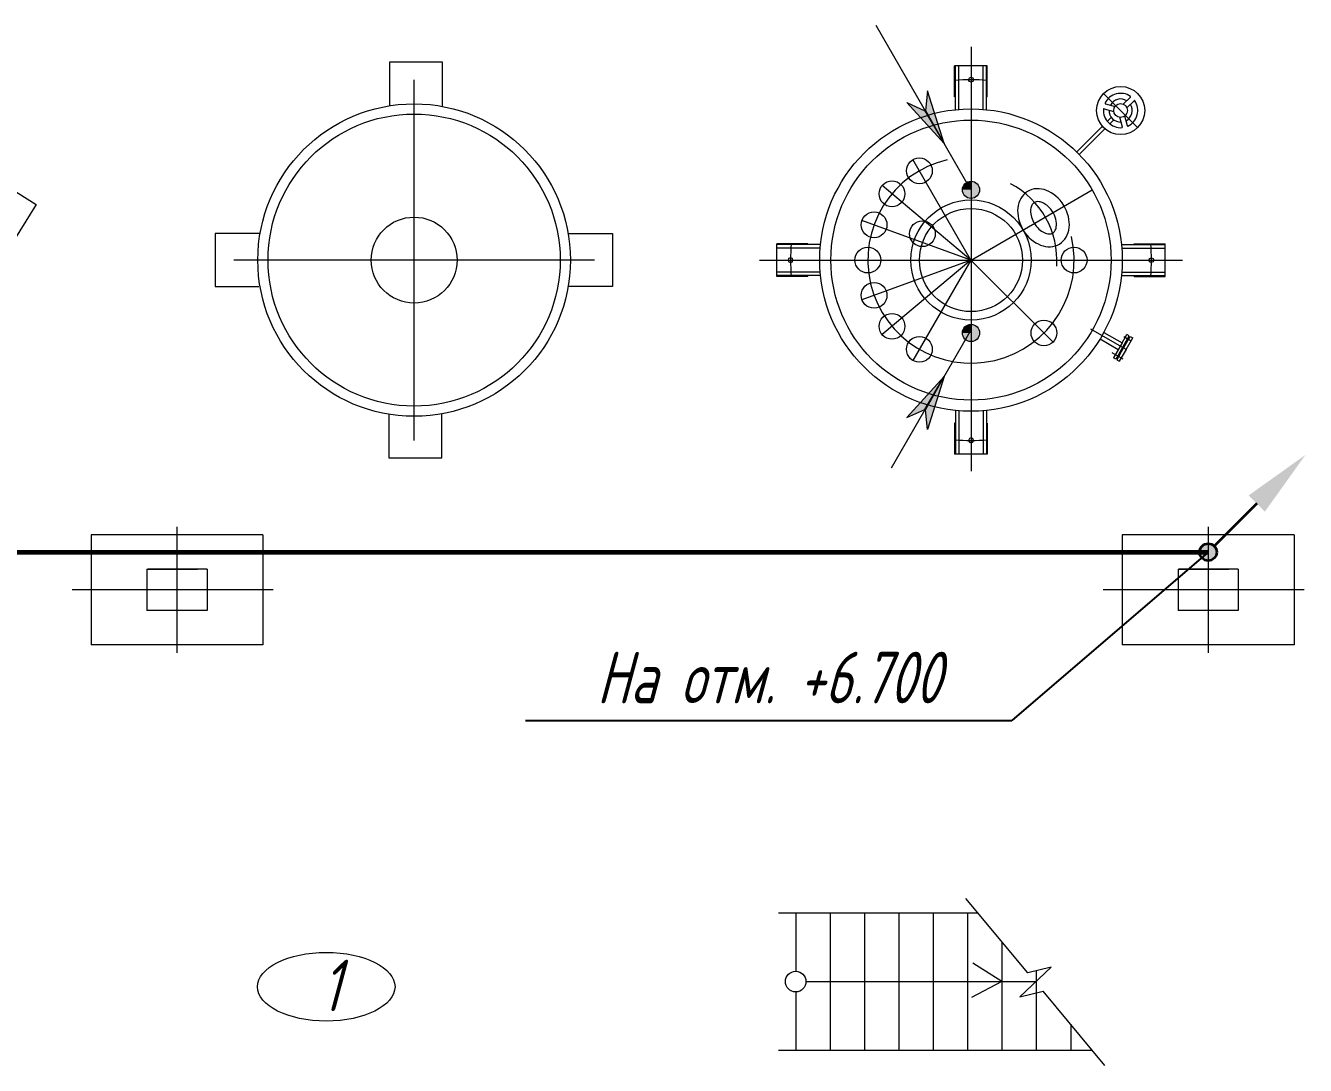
# Model space of a CAD drawing. Header units: millimetres. Extents: x 1337 to 8186, y 1899 to 5236.
# Drawn here: x 3150.8 to 3225.3, y 2574.1 to 2634.6 of the extents above; entities that cross this region are included whole.
import ezdxf

# ---------------------------------------------------------------- set-up
doc = ezdxf.new("R2010")
doc.units = ezdxf.units.MM
for name, color, linetype, lineweight in [('Линия связи (Вновь)', 3, 'Continuous', 60), ('Строительный', 251, 'Continuous', 13), ('Текст', 2, 'Continuous', 25), ('Элемент эл. схем', 7, 'Continuous', 35)]:
    doc.layers.add(name, color=color, linetype=linetype, lineweight=lineweight)
doc.styles.add('Simplex', font='simplex.shx', dxfattribs={"width": 0.7, "oblique": 15})

# ---------------------------------------------------------------- blocks, each defined once
blk = doc.blocks.new('A$C0AA457AC')
at = {"layer": 'Строительный', "ltscale": 100}
h = blk.add_hatch(color=256, dxfattribs=at)
h.paths.add_polyline_path([(334.716, 323.352), (334.83, 324.503), (335.809, 321.424)])
h.paths.add_polyline_path([(335.809, 321.424), (333.633, 323.812), (334.686, 323.334)])
for points in [[(337.863, 318.732, 0.414214), (337.363, 319.232), (337.363, 318.732), (336.863, 318.732, 1)], [(337.363, 319.232, 0.414214), (336.863, 318.732), (337.363, 318.732)], [(337.863, 310.399, 0.414214), (337.363, 310.899), (337.363, 310.399), (336.863, 310.399, 1)], [(337.363, 310.899, 0.414214), (336.863, 310.399), (337.363, 310.399)]]:
    blk.add_hatch(color=256, dxfattribs=at).paths.add_polyline_path(points)
h = blk.add_hatch(color=256, dxfattribs=at)
h.paths.add_polyline_path([(334.716, 305.934), (334.83, 304.783), (335.809, 307.862)])
h.paths.add_polyline_path([(335.809, 307.862), (333.633, 305.474), (334.686, 305.951)])
for p, q in [((337.363, 318.732), (331.844, 328.292)), ((337.364, 327.052), (337.364, 302.354)), ((268.607, 326.856), (282.977, 317.876)), ((306.608, 326.164), (303.52, 326.164)), ((303.52, 326.164), (303.52, 323.622)), ((306.608, 323.587), (306.608, 326.164)), ((336.413, 324.143), (336.413, 325.943)), ((338.313, 325.943), (336.413, 325.943)), ((336.463, 323.397), (336.463, 325.943)), ((336.663, 323.397), (336.663, 325.943)), ((338.063, 323.397), (338.063, 325.943)), ((338.263, 323.397), (338.263, 325.943)), ((338.313, 324.143), (338.313, 325.943)), ((304.963, 304.143), (304.963, 325.143)), ((304.963, 304.143), (304.963, 325.143)), ((334.83, 324.503), (334.716, 323.352)), ((334.83, 324.503), (334.716, 323.352)), ((335.809, 321.424), (334.83, 324.503)), ((336.463, 324.143), (336.413, 324.143)), ((338.313, 324.143), (338.263, 324.143)), ((347.059, 322.359), (345.079, 324.339)), ((346.641, 324.133), (346.225, 323.717)), ((333.633, 323.812), (334.686, 323.334)), ((333.633, 323.812), (334.686, 323.334)), ((335.809, 321.424), (333.633, 323.812)), ((334.686, 323.334), (335.809, 321.424)), ((334.716, 323.352), (335.809, 321.424)), ((345.104, 323.452), (345.672, 323.3)), ((345.182, 323.742), (345.75, 323.59)), ((346.854, 323.921), (346.437, 323.505)), ((345.528, 322.948), (345.295, 322.716)), ((345.669, 322.807), (345.436, 322.574)), ((346.173, 322.383), (346.02, 322.952)), ((346.462, 322.461), (346.31, 323.029)), ((345.011, 322.432), (343.515, 320.936)), ((345.153, 322.291), (343.656, 320.794)), ((337.363, 314.643), (333.988, 320.489)), ((337.363, 314.643), (332.193, 318.982)), ((337.364, 314.643), (344.413, 318.733)), ((282.977, 317.876), (274.197, 303.813)), ((337.363, 314.643), (331.021, 316.952)), ((295.958, 316.187), (293.381, 316.187)), ((293.381, 316.187), (293.381, 313.099)), ((313.922, 316.187), (316.498, 316.187)), ((316.498, 316.187), (316.498, 313.099)), ((327.863, 315.593), (326.063, 315.593)), ((326.063, 313.693), (326.063, 315.593)), ((328.61, 315.543), (326.063, 315.543)), ((328.61, 315.343), (326.063, 315.343)), ((327.863, 315.543), (327.863, 315.593)), ((346.117, 315.543), (348.663, 315.543)), ((346.117, 315.343), (348.663, 315.343)), ((346.863, 315.593), (348.663, 315.593)), ((346.863, 315.543), (346.863, 315.593)), ((348.663, 313.693), (348.663, 315.593)), ((315.463, 314.643), (294.463, 314.643)), ((325.063, 314.643), (349.663, 314.643)), ((337.363, 314.643), (331.021, 312.334)), ((337.363, 314.643), (332.193, 310.304)), ((337.363, 314.643), (333.988, 308.797)), ((337.363, 314.643), (342.136, 309.87)), ((328.61, 313.943), (326.063, 313.943)), ((328.61, 313.743), (326.063, 313.743)), ((327.863, 313.693), (326.063, 313.693)), ((327.863, 313.693), (327.863, 313.743)), ((346.117, 313.943), (348.663, 313.943)), ((346.117, 313.743), (348.663, 313.743)), ((346.863, 313.693), (346.863, 313.743)), ((346.863, 313.693), (348.663, 313.693)), ((293.381, 313.099), (295.923, 313.099)), ((316.498, 313.099), (313.956, 313.099)), ((337.363, 310.554), (332.725, 302.521)), ((346.383, 309.436), (344.33, 310.621)), ((344.874, 310.057), (345.934, 309.444)), ((345.091, 310.432), (346.151, 309.82)), ((346.151, 309.82), (345.653, 308.958)), ((345.939, 309.128), (346.573, 310.225)), ((346.014, 309.203), (346.437, 309.936)), ((346.049, 309.183), (346.631, 310.191)), ((346.151, 309.82), (346.432, 310.306)), ((346.685, 309.926), (346.258, 310.172)), ((346.383, 309.436), (346.772, 310.11)), ((346.4, 309.872), (346.435, 309.851)), ((346.427, 309.973), (346.437, 309.936)), ((346.573, 310.225), (346.432, 310.306)), ((346.631, 310.191), (346.772, 310.11)), ((346.209, 308.871), (345.581, 309.234)), ((345.936, 309.123), (345.794, 308.876)), ((346.049, 309.183), (345.853, 308.843)), ((345.939, 309.128), (345.936, 309.123)), ((345.939, 309.128), (345.977, 309.139)), ((346.014, 309.203), (345.977, 309.139)), ((346.383, 309.436), (345.993, 308.761)), ((346.014, 309.203), (346.049, 309.183)), ((345.794, 308.876), (345.653, 308.958)), ((345.853, 308.843), (345.993, 308.761)), ((335.809, 307.862), (333.633, 305.474)), ((334.686, 305.951), (335.809, 307.862)), ((334.716, 305.934), (335.809, 307.862)), ((335.809, 307.862), (334.83, 304.783)), ((303.488, 305.669), (303.488, 305.669)), ((303.488, 305.669), (303.488, 303.127)), ((306.577, 303.132), (306.573, 305.692)), ((333.633, 305.474), (334.686, 305.951)), ((333.633, 305.474), (334.686, 305.951)), ((334.83, 304.783), (334.716, 305.934)), ((334.83, 304.783), (334.716, 305.934)), ((336.463, 305.889), (336.463, 303.343)), ((336.663, 305.889), (336.663, 303.343)), ((338.063, 305.889), (338.063, 303.343)), ((338.263, 305.889), (338.263, 303.343)), ((336.413, 305.143), (336.413, 303.343)), ((336.463, 305.143), (336.413, 305.143)), ((336.463, 305.143), (336.413, 305.143)), ((338.313, 305.143), (338.263, 305.143)), ((338.313, 305.143), (338.313, 303.343)), ((303.488, 303.127), (306.577, 303.132)), ((338.313, 303.343), (336.413, 303.343)), ((286.163, 298.643), (286.163, 292.243)), ((296.163, 298.643), (286.163, 298.643)), ((291.163, 299.108), (291.163, 291.78)), ((296.163, 298.643), (296.163, 292.243)), ((346.163, 298.643), (346.163, 292.243)), ((356.163, 298.643), (346.163, 298.643)), ((351.163, 299.108), (351.163, 291.78)), ((356.163, 298.643), (356.163, 292.243)), ((289.413, 296.643), (292.363, 296.643)), ((289.413, 296.643), (289.413, 294.243)), ((292.913, 296.643), (289.463, 296.643)), ((292.913, 296.643), (292.913, 294.243)), ((349.413, 296.643), (352.363, 296.643)), ((349.413, 296.643), (349.413, 294.243)), ((352.913, 296.643), (349.463, 296.643)), ((352.913, 296.643), (352.913, 294.243)), ((296.753, 295.443), (285.063, 295.443)), ((356.753, 295.443), (345.063, 295.443)), ((292.863, 294.243), (289.413, 294.243)), ((292.913, 294.243), (289.963, 294.243)), ((352.863, 294.243), (349.413, 294.243)), ((352.913, 294.243), (349.963, 294.243)), ((296.163, 292.243), (286.163, 292.243)), ((356.163, 292.243), (346.163, 292.243)), ((340.664, 273.156), (337.065, 277.476)), ((326.163, 276.643), (337.759, 276.643)), ((327.163, 276.643), (327.163, 273.243)), ((329.163, 276.643), (329.163, 268.643)), ((331.163, 276.643), (331.163, 268.643)), ((333.163, 276.643), (333.163, 268.643)), ((335.163, 276.643), (335.163, 268.643)), ((337.163, 276.643), (337.163, 268.643)), ((339.163, 274.957), (339.163, 268.643)), ((339.163, 272.643), (337.479, 273.721)), ((342.023, 273.474), (340.199, 271.764)), ((342.023, 273.474), (340.664, 273.156)), ((327.763, 272.643), (341.163, 272.643)), ((339.163, 272.643), (337.387, 271.724)), ((341.163, 273.273), (341.163, 268.643)), ((327.163, 272.043), (327.163, 268.643)), ((340.199, 271.764), (341.559, 272.082)), ((345.158, 267.762), (341.559, 272.082)), ((343.163, 270.156), (343.163, 268.643)), ((326.163, 268.643), (344.424, 268.643))]:
    blk.add_line(p, q, dxfattribs=at)
for centre, radius in [((346.069, 323.349), 1.4), ((304.963, 314.643), 9.094), ((337.363, 314.643), 8.8), ((346.069, 323.349), 0.4), ((304.963, 314.643), 8.5), ((337.363, 314.643), 8.15), ((334.363, 319.839), 0.75), ((332.767, 318.5), 0.75), ((337.363, 318.732), 0.5), ((337.363, 314.643), 3.5), ((331.725, 316.695), 0.75), ((337.363, 314.643), 3), ((304.963, 314.643), 2.5), ((334.538, 316.177), 0.75), ((331.363, 314.643), 0.75), ((343.363, 314.643), 0.75), ((331.725, 312.591), 0.75), ((332.767, 310.786), 0.75), ((337.363, 310.399), 0.5), ((341.606, 310.4), 0.75), ((334.363, 309.447), 0.75), ((327.163, 272.643), 0.6)]:
    blk.add_circle(centre, radius, dxfattribs=at)
for centre, radius, start, end in [((337.363, 314.643), 10.5, 84.809, 95.191), ((346.069, 323.349), 1, 55.33989, 154.66011), ((346.069, 323.349), 0.673, 57.86961, 152.13039), ((346.624, 324.151), 0.025, 315, 55.33989), ((346.871, 323.903), 0.025, 34.66011, 135), ((346.069, 323.349), 1, 175.33989, 274.66011), ((345.097, 323.428), 0.025, 75, 175.33989), ((345.188, 323.766), 0.025, 154.66011, 255), ((346.069, 323.349), 0.673, 177.86961, 272.13039), ((346.069, 323.349), 0.673, 297.86961, 32.13039), ((346.069, 323.349), 1, 295.33989, 34.66011), ((346.487, 322.468), 0.025, 195, 295.33989), ((346.148, 322.377), 0.025, 274.66011, 15), ((337.363, 314.643), 6, 103.36746, 13.24264), ((337.363, 314.643), 5, 356.0279, 62.5418), ((337.363, 314.643), 10.5, 174.809, 185.191), ((337.363, 314.643), 10.5, 354.809, 5.191), ((337.363, 314.643), 10.5, 264.809, 275.191)]:
    blk.add_arc(centre, radius, start, end, dxfattribs=at)
at = {"layer": 'Строительный', "ltscale": 100, "extrusion": (0, 0, -1)}
blk.add_ellipse((341.582, 317.107), major_axis=(-0.934, 1.529), ratio=0.771003, dxfattribs=at)
at = {"layer": 'Строительный', "ltscale": 100}
blk.add_ellipse((299.85, 272.341), major_axis=(-4, 0), ratio=0.5, dxfattribs=at)
for points in [[(337.226, 325.143), (337.237, 325.34), (337.499, 325.327), (337.506, 325.143)], [(337.506, 325.143), (337.499, 324.959), (337.237, 324.946), (337.226, 325.143)], [(326.863, 314.781), (326.667, 314.769), (326.679, 314.507), (326.863, 314.5)], [(326.863, 314.5), (327.048, 314.507), (327.06, 314.769), (326.863, 314.781)], [(347.863, 314.5), (347.679, 314.507), (347.667, 314.769), (347.863, 314.781)], [(347.863, 314.781), (348.06, 314.769), (348.048, 314.507), (347.863, 314.5)], [(337.506, 304.143), (337.499, 304.327), (337.237, 304.34), (337.226, 304.143)], [(337.226, 304.143), (337.237, 303.946), (337.499, 303.959), (337.506, 304.143)]]:
    blk.add_open_spline(points, degree=3, dxfattribs=at)
blk.add_open_spline([(341.039, 317.995), (341.074, 318.017), (341.112, 318.032), (341.21, 318.049), (341.269, 318.05), (341.409, 318.026), (341.49, 318), (341.658, 317.916), (341.746, 317.858), (341.953, 317.676), (342.068, 317.535), (342.24, 317.224), (342.297, 317.056), (342.346, 316.746), (342.337, 316.606), (342.287, 316.413), (342.253, 316.348), (342.182, 316.256), (342.146, 316.227), (342.059, 316.184), (342.008, 316.169), (341.872, 316.165), (341.788, 316.177), (341.598, 316.245), (341.494, 316.302), (341.293, 316.459), (341.195, 316.56), (341.029, 316.789), (340.961, 316.917), (340.865, 317.175), (340.838, 317.305), (340.823, 317.541), (340.835, 317.645), (340.883, 317.812), (340.917, 317.874), (340.98, 317.952), (341.008, 317.976), (341.039, 317.995)], degree=3, knots=[0, 0, 0, 0, 0.296333, 0.296333, 0.592666, 0.592666, 0.888999, 0.888999, 1.185332, 1.185332, 1.62448, 1.62448, 2.063629, 2.063629, 2.502777, 2.502777, 2.853977, 2.853977, 3.205176, 3.205176, 3.556375, 3.556375, 3.907575, 3.907575, 4.258774, 4.258774, 4.609973, 4.609973, 4.961173, 4.961173, 5.312372, 5.312372, 5.663572, 5.663572, 6.014771, 6.014771, 6.283185, 6.283185, 6.283185, 6.283185], dxfattribs=at)
at = {"layer": 'Строительный', "ltscale": 100, "style": 'Simplex', "oblique": 15, "width": 0.7}
blk.add_text('1', height=3, dxfattribs=at).set_placement((299.561, 270.918))

msp = doc.modelspace()

# ---------------------------------------------------------------- hatches: boundary and pattern name
at = {"layer": 'Элемент эл. схем'}
h = msp.add_hatch(color=256, dxfattribs=at)
h.dxf.hatch_style = 1
h.paths.add_polyline_path([(3220.149, 2603.948, 1), (3219.149, 2603.948, 1)])

# ---------------------------------------------------------------- linework, layer by layer
at = {"layer": 'Линия связи (Вновь)'}
msp.add_line((3087.6, 2603.948), (3219.649, 2603.948), dxfattribs=at)
at = {"layer": 'Текст', "ltscale": 100}
for p in [(3219.649, 2603.948), (3179.927, 2594.147)]:
    msp.add_line(p, (3208.227, 2594.147), dxfattribs=at)
at = {"layer": 'Элемент эл. схем'}
msp.add_line((3222.477, 2606.777), (3220.002, 2604.302), dxfattribs=at)
msp.add_circle((3219.649, 2603.948), 0.5, dxfattribs=at)
msp.add_solid([(3222.949, 2606.305), (3222.006, 2607.248), (3225.306, 2609.605)], dxfattribs=at)

# ---------------------------------------------------------------- block references
at = {"layer": 'Линия связи (Вновь)'}
msp.add_blockref('A$C0AA457AC', (2868.485, 2306.304), dxfattribs=at)

# ---------------------------------------------------------------- texts
at = {"layer": 'Текст', "ltscale": 100, "insert": (3194.077, 2595.147), "char_height": 3, "attachment_point": 8, "style": 'Simplex'}
msp.add_mtext_dynamic_manual_height_columns('На отм. +6.700', width=27.09011, gutter_width=12.5, heights=[0], dxfattribs=at)

doc.saveas('drawing.dxf')
